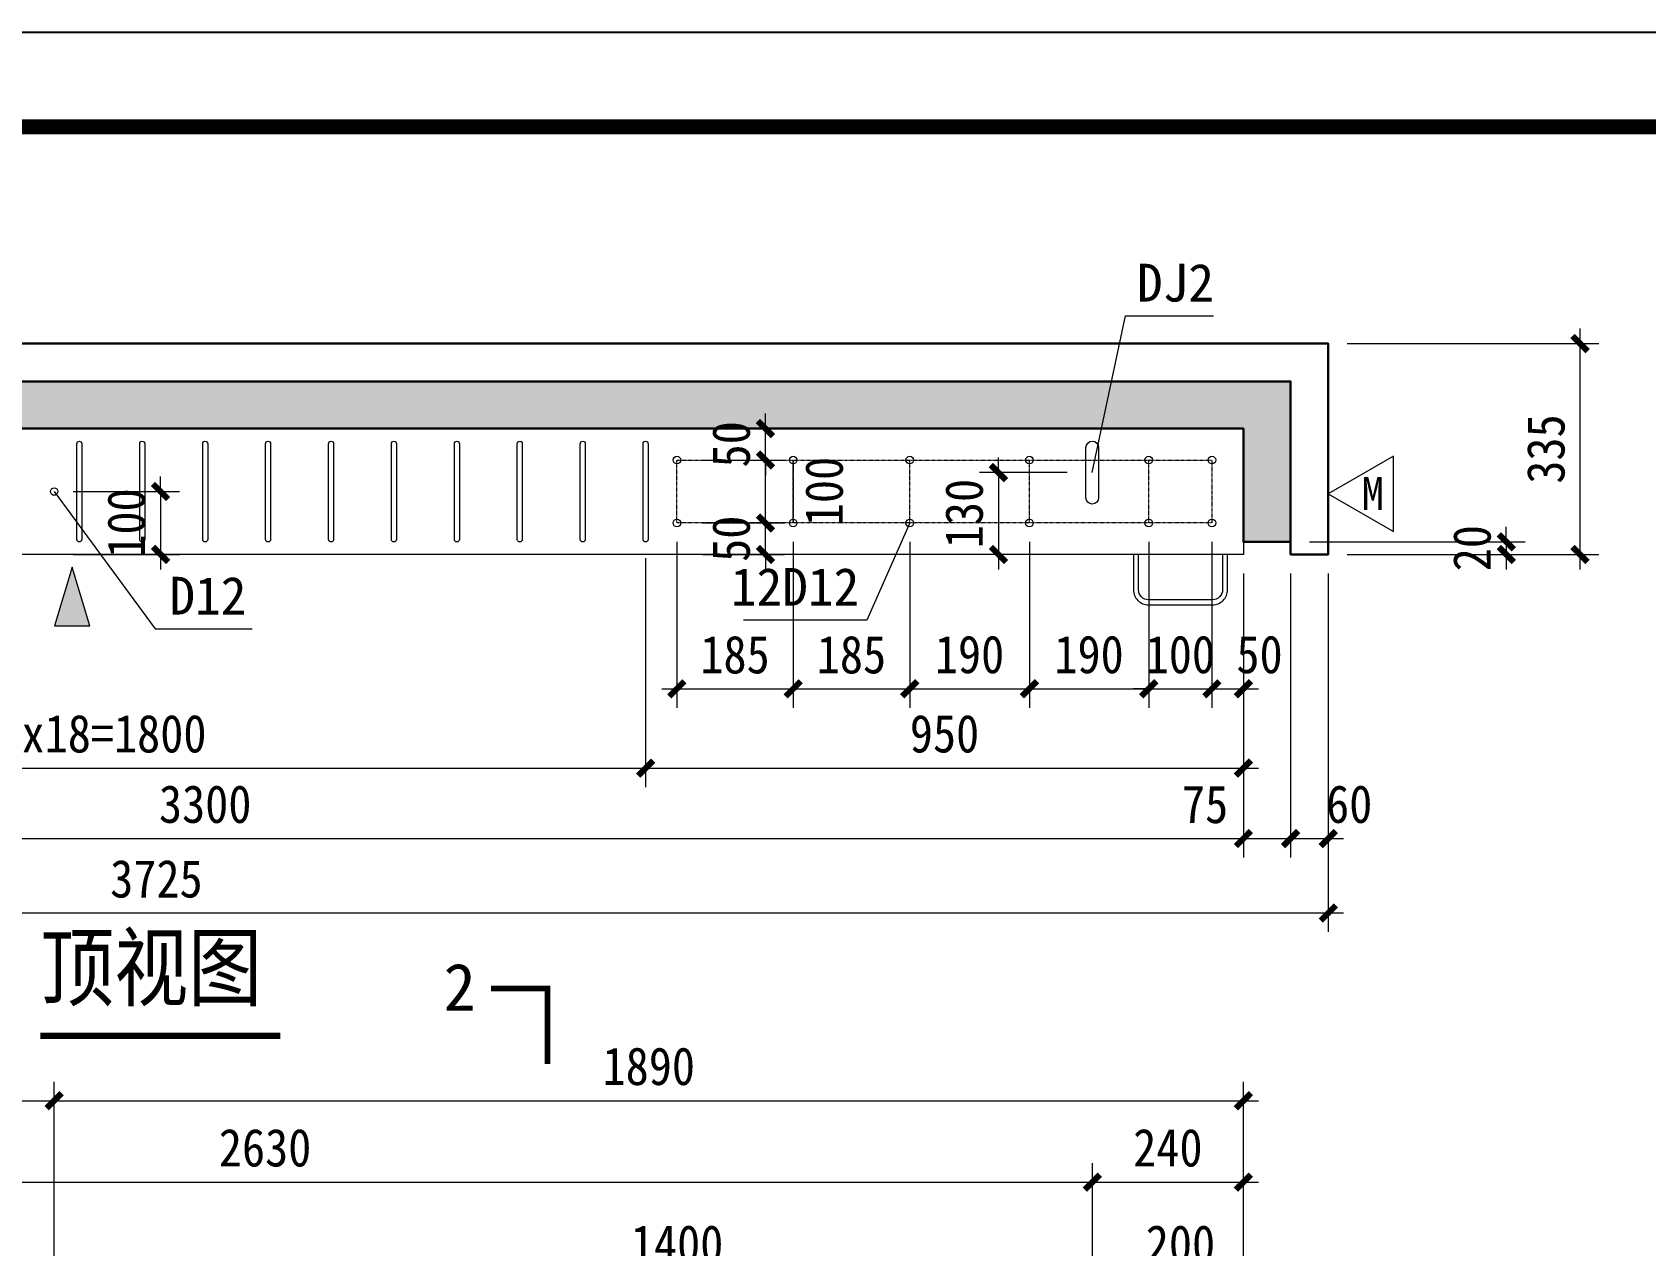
# Model space of a CAD drawing. Header units: millimetres. Extents: x 147 to 28941, y 5 to 9031.
# Drawn here: x 21431 to 23996, y 6987 to 8915 of the extents above; entities that cross this region are included whole.
import ezdxf
from ezdxf.enums import TextEntityAlignment as Align

# ---------------------------------------------------------------- set-up
doc = ezdxf.new("R2010")
doc.units = ezdxf.units.MM
for name, pattern in [('ACAD_ISO10W100', [18, 12, -3, 0, -3]), ('DOT', [0.25, 0, -0.25]), ('DOTE', [2.42, 2, -0.2, 0.02, -0.2])]:
    doc.linetypes.add(name, pattern=pattern)
for name, color, linetype in [('DIM_SYMB', 3, 'Continuous'), ('YWQB1a###PJ', 7, 'Continuous'), ('YZ-下划线', 1, 'ACAD_ISO10W100'), ('暗柱钢筋', 7, 'Continuous'), ('梁钢筋', 7, 'Continuous'), ('附加钢筋', 7, 'Continuous')]:
    doc.layers.add(name, color=color, linetype=linetype)
for name, color, linetype, lineweight in [('PUB_DIM', 3, 'Continuous', 15), ('YG-标注', 151, 'Continuous', 15), ('YZ-文字', 4, 'Continuous', 13), ('YZ-符号', 96, 'Continuous', 9), ('图层1', 7, 'Continuous', 13), ('填充', 7, 'Continuous', 5), ('文字标注', 7, 'Continuous', 15), ('轮廓线', 2, 'Continuous', 13), ('轮廓线0.15', 91, 'Continuous', 15), ('轴线', 1, 'DOTE', 9)]:
    doc.layers.add(name, color=color, linetype=linetype, lineweight=lineweight)
doc.styles.add('YG-样式 2', font='simhei.ttf')
doc.styles.add('YZ-样式 1', font='simhei.ttf', dxfattribs={"width": 0.85})
doc.styles.add('YZ-样式 2', font='simhei.ttf', dxfattribs={"width": 0.9})
doc.styles.add('图签-黑体', font='simhei.ttf')
doc.styles.add('黑体', font='simhei.ttf')
doc.dimstyles.new('YZ-30', dxfattribs={"dimscale": 30, "dimtxt": 2, "dimasz": 0.8, "dimexe": 1, "dimexo": 1, "dimgap": 0.8, "dimtad": 1, "dimdec": 0, "dimzin": 1, "dimdsep": 46, "dimtxsty": 'YZ-样式 2', "dimblk": 'ARCHTICK', "dimcen": 250, "dimdle": 0.8, "dimclrd": 151, "dimclre": 151, "dimclrt": 7, "dimazin": 0, "dimtfac": 1, "dimtdec": 0, "dimtix": 1, "dimtmove": 2, "dimatfit": 2, "dimldrblk": 'ARCHTICK', "dimfxl": 1, "dimlwd": 9, "dimlwe": 9, "dimarcsym": 0})

# ---------------------------------------------------------------- blocks, each defined once
blk = doc.blocks.new('_ArchTick')
at = {"color": 0, "linetype": 'ByBlock', "const_width": 0.4}
blk.add_lwpolyline([(-0.5, -0.5), (0.5, 0.5)], dxfattribs=at)
blk = doc.blocks.new('*D130')
at = {"layer": 'Defpoints', "color": 0, "transparency": 16777216}
for p in [(19766.3, 8085.3), (23491.3, 8085.3), (23491.3, 7515.8)]:
    blk.add_point(p, dxfattribs=at)
at = {"layer": 'YG-标注', "color": 151, "lineweight": 9, "transparency": 16777216}
for p, q in [((19766.3, 8055.3), (19766.3, 7485.8)), ((23491.3, 8055.3), (23491.3, 7485.8)), ((19742.3, 7515.8), (23515.3, 7515.8))]:
    blk.add_line(p, q, dxfattribs=at)
at = {"layer": 'YG-标注', "color": 151, "lineweight": 9, "transparency": 16777216, "xscale": 24, "yscale": 24, "zscale": 24, "rotation": 180}
blk.add_blockref('_ArchTick', (19766.3, 7515.8), dxfattribs=at)
at = {"layer": 'YG-标注', "color": 151, "lineweight": 9, "transparency": 16777216, "xscale": 24, "yscale": 24, "zscale": 24}
blk.add_blockref('_ArchTick', (23491.3, 7515.8), dxfattribs=at)
at = {"layer": 'YG-标注', "color": 7, "transparency": 16777216, "insert": (21628.8, 7569.8), "char_height": 60, "attachment_point": 5, "style": 'YZ-样式 2'}
blk.add_mtext('3725', dxfattribs=at)
blk = doc.blocks.new('*D133')
at = {"layer": 'Defpoints', "color": 0, "transparency": 16777216}
for p in [(20056.3, 8085.3), (23356.3, 8085.3), (23356.3, 7634)]:
    blk.add_point(p, dxfattribs=at)
at = {"layer": 'YG-标注', "color": 151, "lineweight": 9, "transparency": 16777216}
for p, q in [((20056.3, 8055.3), (20056.3, 7604)), ((23356.3, 8055.3), (23356.3, 7604)), ((20032.3, 7634), (23380.3, 7634))]:
    blk.add_line(p, q, dxfattribs=at)
at = {"layer": 'YG-标注', "color": 151, "lineweight": 9, "transparency": 16777216, "xscale": 24, "yscale": 24, "zscale": 24, "rotation": 180}
blk.add_blockref('_ArchTick', (20056.3, 7634), dxfattribs=at)
at = {"layer": 'YG-标注', "color": 151, "lineweight": 9, "transparency": 16777216, "xscale": 24, "yscale": 24, "zscale": 24}
blk.add_blockref('_ArchTick', (23356.3, 7634), dxfattribs=at)
at = {"layer": 'YG-标注', "color": 7, "transparency": 16777216, "insert": (21706.3, 7688.4), "char_height": 60, "attachment_point": 5, "style": 'YZ-样式 2'}
blk.add_mtext('3300', dxfattribs=at)
blk = doc.blocks.new('*D134')
at = {"layer": 'Defpoints', "color": 0, "transparency": 16777216}
for p in [(23356.3, 8085.3), (23431.3, 8085.3), (23431.3, 7634)]:
    blk.add_point(p, dxfattribs=at)
at = {"layer": 'YG-标注', "color": 151, "lineweight": 9, "transparency": 16777216}
for p, q in [((23356.3, 8055.3), (23356.3, 7604)), ((23431.3, 8055.3), (23431.3, 7604)), ((23332.3, 7634), (23455.3, 7634))]:
    blk.add_line(p, q, dxfattribs=at)
at = {"layer": 'YG-标注', "color": 151, "lineweight": 9, "transparency": 16777216, "xscale": 24, "yscale": 24, "zscale": 24, "rotation": 180}
blk.add_blockref('_ArchTick', (23356.3, 7634), dxfattribs=at)
at = {"layer": 'YG-标注', "color": 151, "lineweight": 9, "transparency": 16777216, "xscale": 24, "yscale": 24, "zscale": 24}
blk.add_blockref('_ArchTick', (23431.3, 7634), dxfattribs=at)
at = {"layer": 'YG-标注', "color": 7, "transparency": 16777216, "insert": (23295.4, 7688), "char_height": 60, "attachment_point": 5, "style": 'YZ-样式 2'}
blk.add_mtext('75', dxfattribs=at)
blk = doc.blocks.new('*D135')
at = {"layer": 'Defpoints', "color": 0, "transparency": 16777216}
for p in [(23431.3, 8085.3), (23491.3, 8085.3), (23491.3, 7634)]:
    blk.add_point(p, dxfattribs=at)
at = {"layer": 'YG-标注', "color": 151, "lineweight": 9, "transparency": 16777216}
for p, q in [((23431.3, 8055.3), (23431.3, 7604)), ((23491.3, 8055.3), (23491.3, 7604)), ((23407.3, 7634), (23515.3, 7634))]:
    blk.add_line(p, q, dxfattribs=at)
at = {"layer": 'YG-标注', "color": 151, "lineweight": 9, "transparency": 16777216, "xscale": 24, "yscale": 24, "zscale": 24, "rotation": 180}
blk.add_blockref('_ArchTick', (23431.3, 7634), dxfattribs=at)
at = {"layer": 'YG-标注', "color": 151, "lineweight": 9, "transparency": 16777216, "xscale": 24, "yscale": 24, "zscale": 24}
blk.add_blockref('_ArchTick', (23491.3, 7634), dxfattribs=at)
at = {"layer": 'YG-标注', "color": 7, "transparency": 16777216, "insert": (23524.5, 7688.4), "char_height": 60, "attachment_point": 5, "style": 'YZ-样式 2'}
blk.add_mtext('60', dxfattribs=at)
blk = doc.blocks.new('*D137')
at = {"layer": 'Defpoints', "color": 0, "transparency": 16777216}
for p in [(20606.3, 8104.3), (22406.3, 8085.3), (22406.3, 7745.9)]:
    blk.add_point(p, dxfattribs=at)
at = {"layer": 'YG-标注', "color": 151, "lineweight": 9, "transparency": 16777216}
for p, q in [((20606.3, 8074.3), (20606.3, 7715.9)), ((22406.3, 8055.3), (22406.3, 7715.9)), ((20582.3, 7745.9), (22430.3, 7745.9))]:
    blk.add_line(p, q, dxfattribs=at)
at = {"layer": 'YG-标注', "color": 151, "lineweight": 9, "transparency": 16777216, "xscale": 24, "yscale": 24, "zscale": 24, "rotation": 180}
blk.add_blockref('_ArchTick', (20606.3, 7745.9), dxfattribs=at)
at = {"layer": 'YG-标注', "color": 151, "lineweight": 9, "transparency": 16777216, "xscale": 24, "yscale": 24, "zscale": 24}
blk.add_blockref('_ArchTick', (22406.3, 7745.9), dxfattribs=at)
at = {"layer": 'YG-标注', "color": 7, "transparency": 16777216, "insert": (21506.3, 7800.3), "char_height": 60, "attachment_point": 5, "style": 'YZ-样式 2'}
blk.add_mtext('100x18=1800', dxfattribs=at)
blk = doc.blocks.new('*D138')
at = {"layer": 'Defpoints', "color": 0, "transparency": 16777216}
for p in [(22406.3, 8109.3), (23356.3, 8085.3), (23356.3, 7745.9)]:
    blk.add_point(p, dxfattribs=at)
at = {"layer": 'YG-标注', "color": 151, "lineweight": 9, "transparency": 16777216}
for p, q in [((22406.3, 8079.3), (22406.3, 7715.9)), ((23356.3, 8055.3), (23356.3, 7715.9)), ((22382.3, 7745.9), (23380.3, 7745.9))]:
    blk.add_line(p, q, dxfattribs=at)
at = {"layer": 'YG-标注', "color": 151, "lineweight": 9, "transparency": 16777216, "xscale": 24, "yscale": 24, "zscale": 24, "rotation": 180}
blk.add_blockref('_ArchTick', (22406.3, 7745.9), dxfattribs=at)
at = {"layer": 'YG-标注', "color": 151, "lineweight": 9, "transparency": 16777216, "xscale": 24, "yscale": 24, "zscale": 24}
blk.add_blockref('_ArchTick', (23356.3, 7745.9), dxfattribs=at)
at = {"layer": 'YG-标注', "color": 7, "transparency": 16777216, "insert": (22881.3, 7800.3), "char_height": 60, "attachment_point": 5, "style": 'YZ-样式 2'}
blk.add_mtext('950', dxfattribs=at)
blk = doc.blocks.new('*D143')
at = {"layer": 'Defpoints', "color": 0, "transparency": 16777216}
for p in [(22456, 8135.3), (22640.8, 8135.3), (22640.8, 7871.9)]:
    blk.add_point(p, dxfattribs=at)
at = {"layer": 'YG-标注', "color": 151, "lineweight": 9, "transparency": 16777216}
for p, q in [((22456, 8105.3), (22456, 7841.9)), ((22640.8, 8105.3), (22640.8, 7841.9)), ((22432, 7871.9), (22664.8, 7871.9))]:
    blk.add_line(p, q, dxfattribs=at)
at = {"layer": 'YG-标注', "color": 151, "lineweight": 9, "transparency": 16777216, "xscale": 24, "yscale": 24, "zscale": 24, "rotation": 180}
blk.add_blockref('_ArchTick', (22456, 7871.9), dxfattribs=at)
at = {"layer": 'YG-标注', "color": 151, "lineweight": 9, "transparency": 16777216, "xscale": 24, "yscale": 24, "zscale": 24}
blk.add_blockref('_ArchTick', (22640.8, 7871.9), dxfattribs=at)
at = {"layer": 'YG-标注', "color": 7, "transparency": 16777216, "insert": (22548.4, 7925.9), "char_height": 60, "attachment_point": 5, "style": 'YZ-样式 2'}
blk.add_mtext('185', dxfattribs=at)
blk = doc.blocks.new('*D144')
at = {"layer": 'Defpoints', "color": 0, "transparency": 16777216}
for p in [(22640.8, 8135.3), (22826, 8135.3), (22826, 7871.9)]:
    blk.add_point(p, dxfattribs=at)
at = {"layer": 'YG-标注', "color": 151, "lineweight": 9, "transparency": 16777216}
for p, q in [((22640.8, 8105.3), (22640.8, 7841.9)), ((22826, 8105.3), (22826, 7841.9)), ((22616.8, 7871.9), (22850, 7871.9))]:
    blk.add_line(p, q, dxfattribs=at)
at = {"layer": 'YG-标注', "color": 151, "lineweight": 9, "transparency": 16777216, "xscale": 24, "yscale": 24, "zscale": 24, "rotation": 180}
blk.add_blockref('_ArchTick', (22640.8, 7871.9), dxfattribs=at)
at = {"layer": 'YG-标注', "color": 151, "lineweight": 9, "transparency": 16777216, "xscale": 24, "yscale": 24, "zscale": 24}
blk.add_blockref('_ArchTick', (22826, 7871.9), dxfattribs=at)
at = {"layer": 'YG-标注', "color": 7, "transparency": 16777216, "insert": (22733.4, 7925.9), "char_height": 60, "attachment_point": 5, "style": 'YZ-样式 2'}
blk.add_mtext('185', dxfattribs=at)
blk = doc.blocks.new('*D145')
at = {"layer": 'Defpoints', "color": 0, "transparency": 16777216}
for p in [(22826, 8135.3), (23016.2, 8135.3), (23016.2, 7871.9)]:
    blk.add_point(p, dxfattribs=at)
at = {"layer": 'YG-标注', "color": 151, "lineweight": 9, "transparency": 16777216}
for p, q in [((22826, 8105.3), (22826, 7841.9)), ((23016.2, 8105.3), (23016.2, 7841.9)), ((22802, 7871.9), (23040.2, 7871.9))]:
    blk.add_line(p, q, dxfattribs=at)
at = {"layer": 'YG-标注', "color": 151, "lineweight": 9, "transparency": 16777216, "xscale": 24, "yscale": 24, "zscale": 24, "rotation": 180}
blk.add_blockref('_ArchTick', (22826, 7871.9), dxfattribs=at)
at = {"layer": 'YG-标注', "color": 151, "lineweight": 9, "transparency": 16777216, "xscale": 24, "yscale": 24, "zscale": 24}
blk.add_blockref('_ArchTick', (23016.2, 7871.9), dxfattribs=at)
at = {"layer": 'YG-标注', "color": 7, "transparency": 16777216, "insert": (22921.1, 7926.2), "char_height": 60, "attachment_point": 5, "style": 'YZ-样式 2'}
blk.add_mtext('190', dxfattribs=at)
blk = doc.blocks.new('*D146')
at = {"layer": 'Defpoints', "color": 0, "transparency": 16777216}
for p in [(23016.2, 8135.3), (23205.9, 8135.3), (23205.9, 7871.9)]:
    blk.add_point(p, dxfattribs=at)
at = {"layer": 'YG-标注', "color": 151, "lineweight": 9, "transparency": 16777216}
for p, q in [((23016.2, 8105.3), (23016.2, 7841.9)), ((23205.9, 8105.3), (23205.9, 7841.9)), ((22992.2, 7871.9), (23229.9, 7871.9))]:
    blk.add_line(p, q, dxfattribs=at)
at = {"layer": 'YG-标注', "color": 151, "lineweight": 9, "transparency": 16777216, "xscale": 24, "yscale": 24, "zscale": 24, "rotation": 180}
blk.add_blockref('_ArchTick', (23016.2, 7871.9), dxfattribs=at)
at = {"layer": 'YG-标注', "color": 151, "lineweight": 9, "transparency": 16777216, "xscale": 24, "yscale": 24, "zscale": 24}
blk.add_blockref('_ArchTick', (23205.9, 7871.9), dxfattribs=at)
at = {"layer": 'YG-标注', "color": 7, "transparency": 16777216, "insert": (23111, 7926.2), "char_height": 60, "attachment_point": 5, "style": 'YZ-样式 2'}
blk.add_mtext('190', dxfattribs=at)
blk = doc.blocks.new('*D147')
at = {"layer": 'Defpoints', "color": 0, "transparency": 16777216}
for p in [(23205.9, 8135.3), (23306.3, 8135.3), (23306.3, 7871.9)]:
    blk.add_point(p, dxfattribs=at)
at = {"layer": 'YG-标注', "color": 151, "lineweight": 9, "transparency": 16777216}
for p, q in [((23205.9, 8105.3), (23205.9, 7841.9)), ((23306.3, 8105.3), (23306.3, 7841.9)), ((23205.9, 7871.9), (23181.9, 7871.9)), ((23205.9, 7871.9), (23306.3, 7871.9)), ((23306.3, 7871.9), (23330.3, 7871.9))]:
    blk.add_line(p, q, dxfattribs=at)
at = {"layer": 'YG-标注', "color": 151, "lineweight": 9, "transparency": 16777216, "xscale": 24, "yscale": 24, "zscale": 24}
blk.add_blockref('_ArchTick', (23205.9, 7871.9), dxfattribs=at)
at = {"layer": 'YG-标注', "color": 151, "lineweight": 9, "transparency": 16777216, "xscale": 24, "yscale": 24, "zscale": 24, "rotation": 180}
blk.add_blockref('_ArchTick', (23306.3, 7871.9), dxfattribs=at)
at = {"layer": 'YG-标注', "color": 7, "transparency": 16777216, "insert": (23256.1, 7926.2), "char_height": 60, "attachment_point": 5, "style": 'YZ-样式 2'}
blk.add_mtext('100', dxfattribs=at)
blk = doc.blocks.new('*D148')
at = {"layer": 'Defpoints', "color": 0, "transparency": 16777216}
for p in [(23306.3, 8135.3), (23356.3, 8085.3), (23356.3, 7871.9)]:
    blk.add_point(p, dxfattribs=at)
at = {"layer": 'YG-标注', "color": 151, "lineweight": 9, "transparency": 16777216}
for p, q in [((23306.3, 8105.3), (23306.3, 7841.9)), ((23356.3, 8055.3), (23356.3, 7841.9)), ((23282.3, 7871.9), (23380.3, 7871.9))]:
    blk.add_line(p, q, dxfattribs=at)
at = {"layer": 'YG-标注', "color": 151, "lineweight": 9, "transparency": 16777216, "xscale": 24, "yscale": 24, "zscale": 24, "rotation": 180}
blk.add_blockref('_ArchTick', (23306.3, 7871.9), dxfattribs=at)
at = {"layer": 'YG-标注', "color": 151, "lineweight": 9, "transparency": 16777216, "xscale": 24, "yscale": 24, "zscale": 24}
blk.add_blockref('_ArchTick', (23356.3, 7871.9), dxfattribs=at)
at = {"layer": 'YG-标注', "color": 7, "transparency": 16777216, "insert": (23382, 7926.2), "char_height": 60, "attachment_point": 5, "style": 'YZ-样式 2'}
blk.add_mtext('50', dxfattribs=at)
blk = doc.blocks.new('*D157')
at = {"layer": 'Defpoints', "color": 0, "transparency": 16777216}
for p in [(22448.6, 8285.3), (22596.8, 8285.3), (22466.5, 8235.3)]:
    blk.add_point(p, dxfattribs=at)
at = {"layer": 'YG-标注', "color": 151, "lineweight": 9, "transparency": 16777216}
for p, q in [((22596.8, 8285.3), (22596.8, 8309.3)), ((22478.6, 8285.3), (22626.8, 8285.3)), ((22596.8, 8235.3), (22596.8, 8285.3)), ((22496.5, 8235.3), (22626.8, 8235.3)), ((22596.8, 8235.3), (22596.8, 8211.3))]:
    blk.add_line(p, q, dxfattribs=at)
at = {"layer": 'YG-标注', "color": 151, "lineweight": 9, "transparency": 16777216, "xscale": 24, "yscale": 24, "zscale": 24}
for p, rotation in [((22596.8, 8285.3), 270), ((22596.8, 8235.3), 90)]:
    blk.add_blockref('_ArchTick', p, dxfattribs=dict(at, rotation=rotation))
at = {"layer": 'YG-标注', "color": 7, "transparency": 16777216, "insert": (22542.4, 8260.3), "char_height": 60, "attachment_point": 5, "rotation": 90, "style": 'YZ-样式 2'}
blk.add_mtext('50', dxfattribs=at)
blk = doc.blocks.new('*D159')
at = {"layer": 'Defpoints', "color": 0, "transparency": 16777216}
for p in [(21466.3, 8185.3), (21466.3, 8085.3), (21635.4, 8085.3)]:
    blk.add_point(p, dxfattribs=at)
at = {"layer": 'YG-标注', "color": 151, "lineweight": 9, "transparency": 16777216}
for p, q in [((21635.4, 8185.3), (21635.4, 8209.3)), ((21496.3, 8185.3), (21665.4, 8185.3)), ((21635.4, 8185.3), (21635.4, 8085.3)), ((21496.3, 8085.3), (21665.4, 8085.3)), ((21635.4, 8085.3), (21635.4, 8061.3))]:
    blk.add_line(p, q, dxfattribs=at)
at = {"layer": 'YG-标注', "color": 151, "lineweight": 9, "transparency": 16777216, "xscale": 24, "yscale": 24, "zscale": 24}
for p, rotation in [((21635.4, 8185.3), 270), ((21635.4, 8085.3), 90)]:
    blk.add_blockref('_ArchTick', p, dxfattribs=dict(at, rotation=rotation))
at = {"layer": 'YG-标注', "color": 7, "transparency": 16777216, "insert": (21581.1, 8135.3), "char_height": 60, "attachment_point": 5, "rotation": 90, "style": 'YZ-样式 2'}
blk.add_mtext('100', dxfattribs=at)
blk = doc.blocks.new('*D160')
at = {"layer": 'Defpoints', "color": 0, "transparency": 16777216}
for p in [(22466.5, 8135.3), (22596.8, 8135.3), (22466.5, 8085.3)]:
    blk.add_point(p, dxfattribs=at)
at = {"layer": 'YG-标注', "color": 151, "lineweight": 9, "transparency": 16777216}
for p, q in [((22596.8, 8135.3), (22596.8, 8159.3)), ((22496.5, 8135.3), (22626.8, 8135.3)), ((22596.8, 8085.3), (22596.8, 8135.3)), ((22496.5, 8085.3), (22626.8, 8085.3)), ((22596.8, 8085.3), (22596.8, 8061.3))]:
    blk.add_line(p, q, dxfattribs=at)
at = {"layer": 'YG-标注', "color": 151, "lineweight": 9, "transparency": 16777216, "xscale": 24, "yscale": 24, "zscale": 24}
for p, rotation in [((22596.8, 8135.3), 270), ((22596.8, 8085.3), 90)]:
    blk.add_blockref('_ArchTick', p, dxfattribs=dict(at, rotation=rotation))
at = {"layer": 'YG-标注', "color": 7, "transparency": 16777216, "insert": (22542.4, 8110.3), "char_height": 60, "attachment_point": 5, "rotation": 90, "style": 'YZ-样式 2'}
blk.add_mtext('50', dxfattribs=at)
blk = doc.blocks.new('*D161')
at = {"layer": 'Defpoints', "color": 0, "transparency": 16777216}
for p in [(22466.5, 8235.3), (22596.8, 8235.3), (22466.5, 8135.3)]:
    blk.add_point(p, dxfattribs=at)
at = {"layer": 'YG-标注', "color": 151, "lineweight": 9, "transparency": 16777216}
for p, q in [((22596.8, 8111.3), (22596.8, 8259.3)), ((22496.5, 8235.3), (22626.8, 8235.3)), ((22496.5, 8135.3), (22626.8, 8135.3))]:
    blk.add_line(p, q, dxfattribs=at)
at = {"layer": 'YG-标注', "color": 151, "lineweight": 9, "transparency": 16777216, "xscale": 24, "yscale": 24, "zscale": 24}
for p, rotation in [((22596.8, 8235.3), 90), ((22596.8, 8135.3), 270)]:
    blk.add_blockref('_ArchTick', p, dxfattribs=dict(at, rotation=rotation))
at = {"layer": 'YG-标注', "color": 7, "transparency": 16777216, "insert": (22690.2, 8185.3), "char_height": 60, "attachment_point": 5, "rotation": 90, "style": 'YZ-样式 2'}
blk.add_mtext('100', dxfattribs=at)
blk = doc.blocks.new('*D163')
at = {"layer": 'Defpoints', "color": 0, "transparency": 16777216}
for p in [(23491.3, 8420.3), (23491.3, 8085.3), (23891.3, 8085.3)]:
    blk.add_point(p, dxfattribs=at)
at = {"layer": 'YG-标注', "color": 151, "lineweight": 9, "transparency": 16777216}
for p, q in [((23891.3, 8444.3), (23891.3, 8061.3)), ((23521.3, 8420.3), (23921.3, 8420.3)), ((23521.3, 8085.3), (23921.3, 8085.3))]:
    blk.add_line(p, q, dxfattribs=at)
at = {"layer": 'YG-标注', "color": 151, "lineweight": 9, "transparency": 16777216, "xscale": 24, "yscale": 24, "zscale": 24}
for p, rotation in [((23891.3, 8420.3), 90), ((23891.3, 8085.3), 270)]:
    blk.add_blockref('_ArchTick', p, dxfattribs=dict(at, rotation=rotation))
at = {"layer": 'YG-标注', "color": 7, "transparency": 16777216, "insert": (23837.3, 8252.8), "char_height": 60, "attachment_point": 5, "rotation": 90, "style": 'YZ-样式 2'}
blk.add_mtext('335', dxfattribs=at)
blk = doc.blocks.new('*D207')
at = {"layer": 'Defpoints', "color": 0, "transparency": 16777216}
for p in [(23116.3, 7088.2), (20486.6, 6560.1), (23116.3, 6560.1)]:
    blk.add_point(p, dxfattribs=at)
at = {"layer": 'YG-标注', "color": 151, "lineweight": 9, "transparency": 16777216}
for p, q in [((20486.6, 6590.1), (20486.6, 7118.2)), ((23116.3, 6590.1), (23116.3, 7118.2)), ((20462.6, 7088.2), (23140.3, 7088.2))]:
    blk.add_line(p, q, dxfattribs=at)
at = {"layer": 'YG-标注', "color": 151, "lineweight": 9, "transparency": 16777216, "xscale": 24, "yscale": 24, "zscale": 24, "rotation": 180}
blk.add_blockref('_ArchTick', (20486.6, 7088.2), dxfattribs=at)
at = {"layer": 'YG-标注', "color": 151, "lineweight": 9, "transparency": 16777216, "xscale": 24, "yscale": 24, "zscale": 24}
blk.add_blockref('_ArchTick', (23116.3, 7088.2), dxfattribs=at)
at = {"layer": 'YG-标注', "color": 7, "transparency": 16777216, "insert": (21801.5, 7142.6), "char_height": 60, "attachment_point": 5, "style": 'YZ-样式 2'}
blk.add_mtext('2630', dxfattribs=at)
blk = doc.blocks.new('*D208')
at = {"layer": 'Defpoints', "color": 0, "transparency": 16777216}
for p in [(23356.3, 7088.2), (23356.3, 6640.1), (23116.3, 6560.1)]:
    blk.add_point(p, dxfattribs=at)
at = {"layer": 'YG-标注', "color": 151, "lineweight": 9, "transparency": 16777216}
for p, q in [((23116.3, 6590.1), (23116.3, 7118.2)), ((23356.3, 6670.1), (23356.3, 7118.2)), ((23092.3, 7088.2), (23380.3, 7088.2))]:
    blk.add_line(p, q, dxfattribs=at)
at = {"layer": 'YG-标注', "color": 151, "lineweight": 9, "transparency": 16777216, "xscale": 24, "yscale": 24, "zscale": 24, "rotation": 180}
blk.add_blockref('_ArchTick', (23116.3, 7088.2), dxfattribs=at)
at = {"layer": 'YG-标注', "color": 151, "lineweight": 9, "transparency": 16777216, "xscale": 24, "yscale": 24, "zscale": 24}
blk.add_blockref('_ArchTick', (23356.3, 7088.2), dxfattribs=at)
at = {"layer": 'YG-标注', "color": 7, "transparency": 16777216, "insert": (23236.3, 7142.6), "char_height": 60, "attachment_point": 5, "style": 'YZ-样式 2'}
blk.add_mtext('240', dxfattribs=at)
blk = doc.blocks.new('*D209')
at = {"layer": 'Defpoints', "color": 0, "transparency": 16777216}
for p in [(21466.3, 7217.6), (21466.3, 6840.1), (20056.3, 6480.1)]:
    blk.add_point(p, dxfattribs=at)
at = {"layer": 'YG-标注', "color": 151, "lineweight": 9, "transparency": 16777216}
for p, q in [((20056.3, 6510.1), (20056.3, 7247.6)), ((21466.3, 6870.1), (21466.3, 7247.6)), ((20032.3, 7217.6), (21490.3, 7217.6))]:
    blk.add_line(p, q, dxfattribs=at)
at = {"layer": 'YG-标注', "color": 151, "lineweight": 9, "transparency": 16777216, "xscale": 24, "yscale": 24, "zscale": 24, "rotation": 180}
blk.add_blockref('_ArchTick', (20056.3, 7217.6), dxfattribs=at)
at = {"layer": 'YG-标注', "color": 151, "lineweight": 9, "transparency": 16777216, "xscale": 24, "yscale": 24, "zscale": 24}
blk.add_blockref('_ArchTick', (21466.3, 7217.6), dxfattribs=at)
at = {"layer": 'YG-标注', "color": 7, "transparency": 16777216, "insert": (20761.3, 7272), "char_height": 60, "attachment_point": 5, "style": 'YZ-样式 2'}
blk.add_mtext('1410', dxfattribs=at)
blk = doc.blocks.new('*D210')
at = {"layer": 'Defpoints', "color": 0, "transparency": 16777216}
for p in [(23356.3, 7217.6), (21466.3, 6840.1), (23356.3, 6640.1)]:
    blk.add_point(p, dxfattribs=at)
at = {"layer": 'YG-标注', "color": 151, "lineweight": 9, "transparency": 16777216}
for p, q in [((21466.3, 6870.1), (21466.3, 7247.6)), ((23356.3, 6670.1), (23356.3, 7247.6)), ((21442.3, 7217.6), (23380.3, 7217.6))]:
    blk.add_line(p, q, dxfattribs=at)
at = {"layer": 'YG-标注', "color": 151, "lineweight": 9, "transparency": 16777216, "xscale": 24, "yscale": 24, "zscale": 24, "rotation": 180}
blk.add_blockref('_ArchTick', (21466.3, 7217.6), dxfattribs=at)
at = {"layer": 'YG-标注', "color": 151, "lineweight": 9, "transparency": 16777216, "xscale": 24, "yscale": 24, "zscale": 24}
blk.add_blockref('_ArchTick', (23356.3, 7217.6), dxfattribs=at)
at = {"layer": 'YG-标注', "color": 7, "transparency": 16777216, "insert": (22411.3, 7272), "char_height": 60, "attachment_point": 5, "style": 'YZ-样式 2'}
blk.add_mtext('1890', dxfattribs=at)
blk = doc.blocks.new('*D312')
at = {"layer": 'Defpoints', "color": 0, "transparency": 16777216}
for p in [(23106.1, 8215.3), (22967, 8085.3), (23106.1, 8085.3)]:
    blk.add_point(p, dxfattribs=at)
at = {"layer": 'YG-标注', "color": 151, "lineweight": 9, "transparency": 16777216}
for p, q in [((22967, 8215.3), (22967, 8239.3)), ((23076.1, 8215.3), (22937, 8215.3)), ((22967, 8215.3), (22967, 8085.3)), ((23076.1, 8085.3), (22937, 8085.3)), ((22967, 8085.3), (22967, 8061.3))]:
    blk.add_line(p, q, dxfattribs=at)
at = {"layer": 'YG-标注', "color": 151, "lineweight": 9, "transparency": 16777216, "xscale": 24, "yscale": 24, "zscale": 24}
for p, rotation in [((22967, 8215.3), 270), ((22967, 8085.3), 90)]:
    blk.add_blockref('_ArchTick', p, dxfattribs=dict(at, rotation=rotation))
at = {"layer": 'YG-标注', "color": 7, "transparency": 16777216, "insert": (22912.7, 8150.3), "char_height": 60, "attachment_point": 5, "rotation": 90, "style": 'YZ-样式 2'}
blk.add_mtext('130', dxfattribs=at)
blk = doc.blocks.new('*D313')
at = {"layer": 'Defpoints', "color": 0, "transparency": 16777216}
for p in [(23431.3, 8105.3), (23491.3, 8085.3), (23774.2, 8085.3)]:
    blk.add_point(p, dxfattribs=at)
at = {"layer": 'YG-标注', "color": 151, "lineweight": 9, "transparency": 16777216}
for p, q in [((23774.2, 8105.3), (23774.2, 8129.3)), ((23461.3, 8105.3), (23804.2, 8105.3)), ((23774.2, 8105.3), (23774.2, 8085.3)), ((23521.3, 8085.3), (23804.2, 8085.3)), ((23774.2, 8085.3), (23774.2, 8061.3))]:
    blk.add_line(p, q, dxfattribs=at)
at = {"layer": 'YG-标注', "color": 151, "lineweight": 9, "transparency": 16777216, "xscale": 24, "yscale": 24, "zscale": 24}
for p, rotation in [((23774.2, 8105.3), 270), ((23774.2, 8085.3), 90)]:
    blk.add_blockref('_ArchTick', p, dxfattribs=dict(at, rotation=rotation))
at = {"layer": 'YG-标注', "color": 7, "transparency": 16777216, "insert": (23719.9, 8095.3), "char_height": 60, "attachment_point": 5, "rotation": 90, "style": 'YZ-样式 2'}
blk.add_mtext('20', dxfattribs=at)
blk = doc.blocks.new('*D343')
at = {"layer": 'Defpoints', "color": 0, "transparency": 16777216}
for p in [(21756.3, 6935.2), (20356.3, 6416.9), (21756.3, 6416.9)]:
    blk.add_point(p, dxfattribs=at)
at = {"layer": 'YG-标注', "color": 151, "lineweight": 9, "transparency": 16777216}
for p, q in [((20356.3, 6446.9), (20356.3, 6965.2)), ((21756.3, 6446.9), (21756.3, 6965.2)), ((20332.3, 6935.2), (21780.3, 6935.2))]:
    blk.add_line(p, q, dxfattribs=at)
at = {"layer": 'YG-标注', "color": 151, "lineweight": 9, "transparency": 16777216, "xscale": 24, "yscale": 24, "zscale": 24, "rotation": 180}
blk.add_blockref('_ArchTick', (20356.3, 6935.2), dxfattribs=at)
at = {"layer": 'YG-标注', "color": 151, "lineweight": 9, "transparency": 16777216, "xscale": 24, "yscale": 24, "zscale": 24}
blk.add_blockref('_ArchTick', (21756.3, 6935.2), dxfattribs=at)
at = {"layer": 'YG-标注', "color": 7, "transparency": 16777216, "insert": (21056.3, 6989.5), "char_height": 60, "attachment_point": 5, "style": 'YZ-样式 2'}
blk.add_mtext('1400', dxfattribs=at)
blk = doc.blocks.new('*D344')
at = {"layer": 'Defpoints', "color": 0, "transparency": 16777216}
for p in [(23156.3, 6935.2), (21756.3, 6416.9), (23156.3, 6416.9)]:
    blk.add_point(p, dxfattribs=at)
at = {"layer": 'YG-标注', "color": 151, "lineweight": 9, "transparency": 16777216}
for p, q in [((21756.3, 6446.9), (21756.3, 6965.2)), ((23156.3, 6446.9), (23156.3, 6965.2)), ((21732.3, 6935.2), (23180.3, 6935.2))]:
    blk.add_line(p, q, dxfattribs=at)
at = {"layer": 'YG-标注', "color": 151, "lineweight": 9, "transparency": 16777216, "xscale": 24, "yscale": 24, "zscale": 24, "rotation": 180}
blk.add_blockref('_ArchTick', (21756.3, 6935.2), dxfattribs=at)
at = {"layer": 'YG-标注', "color": 151, "lineweight": 9, "transparency": 16777216, "xscale": 24, "yscale": 24, "zscale": 24}
blk.add_blockref('_ArchTick', (23156.3, 6935.2), dxfattribs=at)
at = {"layer": 'YG-标注', "color": 7, "transparency": 16777216, "insert": (22456.3, 6989.5), "char_height": 60, "attachment_point": 5, "style": 'YZ-样式 2'}
blk.add_mtext('1400', dxfattribs=at)
blk = doc.blocks.new('*D345')
at = {"layer": 'Defpoints', "color": 0, "transparency": 16777216}
for p in [(23356.3, 6935.2), (23356.3, 6480.1), (23156.3, 6416.9)]:
    blk.add_point(p, dxfattribs=at)
at = {"layer": 'YG-标注', "color": 151, "lineweight": 9, "transparency": 16777216}
for p, q in [((23156.3, 6446.9), (23156.3, 6965.2)), ((23356.3, 6510.1), (23356.3, 6965.2)), ((23132.3, 6935.2), (23380.3, 6935.2))]:
    blk.add_line(p, q, dxfattribs=at)
at = {"layer": 'YG-标注', "color": 151, "lineweight": 9, "transparency": 16777216, "xscale": 24, "yscale": 24, "zscale": 24, "rotation": 180}
blk.add_blockref('_ArchTick', (23156.3, 6935.2), dxfattribs=at)
at = {"layer": 'YG-标注', "color": 151, "lineweight": 9, "transparency": 16777216, "xscale": 24, "yscale": 24, "zscale": 24}
blk.add_blockref('_ArchTick', (23356.3, 6935.2), dxfattribs=at)
at = {"layer": 'YG-标注', "color": 7, "transparency": 16777216, "insert": (23256.3, 6989.5), "char_height": 60, "attachment_point": 5, "style": 'YZ-样式 2'}
blk.add_mtext('200', dxfattribs=at)

msp = doc.modelspace()

# ---------------------------------------------------------------- hatches: boundary and pattern name
at = {"layer": 'YZ-符号', "lineweight": 15}
msp.add_hatch(color=1, dxfattribs=at).paths.add_polyline_path([(21494.7, 8065.2), (21466.7, 7972.1), (21522.8, 7972.1)])
at = {"layer": '填充', "lineweight": 9}
h = msp.add_hatch(dxfattribs=at)
h.set_pattern_fill('HONEY', color=43, scale=10)
h.set_pattern_definition([(0, (-5745.778, -5750.847), (47.625, 27.496306), [31.75, -63.5]), (120, (-5745.778, -5750.847), (-47.625, 27.496307), [31.75, -63.5]), (60, (-5745.778, -5750.847), (1e-07, 54.992613), [-63.5, 31.75])])
h.paths.add_polyline_path([(23431.3, 8360.3), (22938, 8360.3), (22924.2, 8285.3), (23356.3, 8285.3), (23356.3, 8105.3), (23431.3, 8105.3)])
h.paths.add_polyline_path([(21076.3, 8285.3), (21076.3, 8360.3), (19786.3, 8360.3), (19786.3, 8285.3)])
h.paths.add_polyline_path([(21076.3, 8360.3), (21076.3, 8285.3), (22924.2, 8285.3), (22938, 8360.3)])

# ---------------------------------------------------------------- linework, layer by layer
at = {"layer": 'PUB_DIM', "color": 1, "const_width": 9}
msp.add_lwpolyline([(22160.6, 7395.8), (22250.6, 7395.8), (22250.6, 7275.8)], dxfattribs=at)
at = {"layer": 'YG-标注', "color": 3}
for p, q in [((22640.8, 8235.3), (22640.8, 8235.3)), ((22640.8, 8135.3), (22640.8, 8135.3))]:
    msp.add_line(p, q, dxfattribs=at)
at = {"layer": 'YWQB1a###PJ', "color": 1}
msp.add_lwpolyline([(16340.8, 4.8), (16340.8, 8914.8), (28940.8, 8914.8), (28940.8, 4.8)], close=True, dxfattribs=at)
at = {"layer": 'YWQB1a###PJ', "const_width": 24}
msp.add_lwpolyline([(16640.8, 8764.8), (28790.8, 8764.8), (28790.8, 154.8), (16640.8, 154.8)], close=True, dxfattribs=at)
at = {"layer": 'YZ-下划线', "color": 1, "linetype": 'ByBlock', "const_width": 10}
msp.add_lwpolyline([(21444.2, 7320.7), (21825.6, 7320.7)], dxfattribs=at)
at = {"layer": 'YZ-符号'}
for points in [[(23116.1, 8215.3), (23169, 8464.2), (23309, 8464.2)], [(21466.3, 8185.3), (21626.7, 7967), (21781.1, 7967)], [(22826, 8135.3), (22757.7, 7981), (22561.9, 7981)]]:
    msp.add_lwpolyline(points, dxfattribs=at)
at = {"layer": 'YZ-符号', "color": 1, "lineweight": 15}
for points in [[(23594.7, 8241.3), (23491.3, 8181.6), (23594.7, 8121.9)], [(21494.7, 8065.2), (21466.7, 7972.1), (21522.8, 7972.1)]]:
    msp.add_lwpolyline(points, close=True, dxfattribs=at)
at = {"layer": '图层1', "color": 1, "lineweight": 13}
msp.add_lwpolyline([(23126.1, 8175.3, -1), (23106.1, 8175.3), (23106.1, 8255.3, -1), (23126.1, 8255.3)], format="xyb", close=True, dxfattribs=at)
at = {"layer": '暗柱钢筋', "color": 1, "lineweight": 9, "ltscale": 100}
for points in [[(23181.6, 8085.3), (23181.6, 8029.3, 0.414214), (23205.6, 8005.3), (23307.2, 8005.3, 0.414214), (23331.2, 8029.3), (23331.2, 8085.3)], [(23323.2, 8085.3), (23323.2, 8029.3, -0.414214), (23307.2, 8013.3), (23205.6, 8013.3, -0.414214), (23189.6, 8029.3), (23189.6, 8085.3)]]:
    msp.add_lwpolyline(points, format="xyb", dxfattribs=at)
at = {"layer": '梁钢筋', "color": 1, "lineweight": 9, "ltscale": 100}
for points in [[(21502.3, 8109.3), (21502.3, 8261.3, -1), (21510.3, 8261.3), (21510.3, 8109.3, -1)], [(21602.3, 8109.3), (21602.3, 8261.3, -1), (21610.3, 8261.3), (21610.3, 8109.3, -1)], [(21702.3, 8109.3), (21702.3, 8261.3, -1), (21710.3, 8261.3), (21710.3, 8109.3, -1)], [(21802.3, 8109.3), (21802.3, 8261.3, -1), (21810.3, 8261.3), (21810.3, 8109.3, -1)], [(21902.3, 8109.3), (21902.3, 8261.3, -1), (21910.3, 8261.3), (21910.3, 8109.3, -1)], [(22002.3, 8109.3), (22002.3, 8261.3, -1), (22010.3, 8261.3), (22010.3, 8109.3, -1)], [(22102.3, 8109.3), (22102.3, 8261.3, -1), (22110.3, 8261.3), (22110.3, 8109.3, -1)], [(22202.3, 8109.3), (22202.3, 8261.3, -1), (22210.3, 8261.3), (22210.3, 8109.3, -1)], [(22302.3, 8109.3), (22302.3, 8261.3, -1), (22310.3, 8261.3), (22310.3, 8109.3, -1)], [(22402.3, 8109.3), (22402.3, 8261.3, -1), (22410.3, 8261.3), (22410.3, 8109.3, -1)]]:
    msp.add_lwpolyline(points, format="xyb", close=True, dxfattribs=at)
at = {"layer": '轮廓线', "lineweight": 30}
for points in [[(21076.3, 8360.3), (23431.3, 8360.3), (23431.3, 8085.3), (23491.3, 8085.3), (23491.3, 8420.3), (21076.3, 8420.3)], [(21076.3, 8285.3), (23356.3, 8285.3), (23356.3, 8105.3), (23431.3, 8105.3)]]:
    msp.add_lwpolyline(points, dxfattribs=at)
at = {"layer": '轮廓线0.15', "color": 3, "lineweight": 15}
msp.add_lwpolyline([(21076.3, 8285.3), (23356.3, 8285.3), (23356.3, 8085.3), (21076.3, 8085.3)], dxfattribs=at)
at = {"layer": '轴线', "color": 253, "linetype": 'DOT', "lineweight": 15, "ltscale": 0.1}
for p, q in [((22640.8, 8235.3), (22640.8, 8135.3)), ((22640.8, 8135.3), (22640.8, 8235.3)), ((22826, 8135.3), (22826, 8235.3)), ((23016.2, 8135.3), (23016.2, 8235.3)), ((23205.9, 8135.3), (23205.9, 8235.3))]:
    msp.add_line(p, q, dxfattribs=at)
msp.add_lwpolyline([(22456, 8235.3), (23306.3, 8235.3), (23306.3, 8135.3), (22456, 8135.3)], close=True, dxfattribs=at)
at = {"layer": '附加钢筋', "color": 5, "lineweight": 9}
for centre in [(22456, 8235.3), (22640.8, 8235.3), (22826, 8235.3), (23016.2, 8235.3), (23205.9, 8235.3), (23306.3, 8235.3), (21466.3, 8185.3), (22456, 8135.3), (22640.8, 8135.3), (22826, 8135.3), (23016.2, 8135.3), (23205.9, 8135.3), (23306.3, 8135.3)]:
    msp.add_circle(centre, 6, dxfattribs=at)

# ---------------------------------------------------------------- texts
at = {"layer": 'DIM_SYMB', "color": 7, "style": 'YZ-样式 1', "width": 0.85}
msp.add_text('顶视图', height=101.39, dxfattribs=at).set_placement((21444.2, 7378.6))
at = {"layer": 'YZ-文字', "style": '黑体'}
for s, rotation, p in [('DJ2', 360, (23309.6, 8469.1)), ('12D12', 0, (22745.8, 7985.9)), ('D12', 360, (21771.8, 7971.8))]:
    msp.add_text(s, height=60, rotation=rotation, dxfattribs=at).set_placement(p, align=Align.BOTTOM_RIGHT)
at = {"layer": 'YZ-符号', "color": 1, "lineweight": 15, "style": '图签-黑体'}
msp.add_text('M', height=52.5, dxfattribs=at).set_placement((23544.2, 8156.1))
at = {"layer": '文字标注', "style": 'YG-样式 2'}
msp.add_text('2', height=75, dxfattribs=at).set_placement((22110.8, 7360.5), align=Align.CENTER)

# ---------------------------------------------------------------- dimensions: what is measured, and where the dimension line sits
at = {"layer": 'YG-标注', "color": 3}
for base, p1, p2, picture, middle in [((23891.3, 8085.3), (23491.3, 8420.3), (23491.3, 8085.3), '*D163', (23837.3, 8252.8)), ((22596.8, 8285.3), (22466.5, 8235.3), (22448.6, 8285.3), '*D157', (22542.4, 8260.3)), ((22967, 8085.3), (23106.1, 8215.3), (23106.1, 8085.3), '*D312', (22912.7, 8150.3)), ((21635.4, 8085.3), (21466.3, 8185.3), (21466.3, 8085.3), '*D159', (21581.1, 8135.3)), ((22596.8, 8135.3), (22466.5, 8085.3), (22466.5, 8135.3), '*D160', (22542.4, 8110.3))]:
    dim = msp.add_linear_dim(base=base, p1=p1, p2=p2, angle=90, dimstyle='YZ-30', override={"dimfxl": 20}, dxfattribs=at)
    dim.commit()
    dim.dimension.update_dxf_attribs({"geometry": picture, "text_midpoint": middle})
dim = msp.add_linear_dim(base=(22596.8, 8235.3), p1=(22466.5, 8135.3), p2=(22466.5, 8235.3), angle=90, dimstyle='YZ-30', override={"dimfxl": 20}, dxfattribs=at)
dim.commit()
dim.dimension.update_dxf_attribs({"geometry": '*D161', "text_midpoint": (22690.2, 8185.3), "dimtype": 160})
for base, p1, p2, picture, middle in [((22640.8, 7871.9), (22456, 8135.3), (22640.8, 8135.3), '*D143', (22548.4, 7925.9)), ((22826, 7871.9), (22640.8, 8135.3), (22826, 8135.3), '*D144', (22733.4, 7925.9)), ((23016.2, 7871.9), (22826, 8135.3), (23016.2, 8135.3), '*D145', (22921.1, 7926.2)), ((23205.9, 7871.9), (23016.2, 8135.3), (23205.9, 8135.3), '*D146', (23111, 7926.2)), ((23306.3, 7871.9), (23205.9, 8135.3), (23306.3, 8135.3), '*D147', (23256.1, 7926.2)), ((23356.3, 7745.9), (22406.3, 8109.3), (23356.3, 8085.3), '*D138', (22881.3, 7800.3)), ((23491.3, 7515.8), (19766.3, 8085.3), (23491.3, 8085.3), '*D130', (21628.8, 7569.8)), ((23356.3, 7634), (20056.3, 8085.3), (23356.3, 8085.3), '*D133', (21706.3, 7688.4)), ((21466.3, 7217.6), (20056.3, 6480.1), (21466.3, 6840.1), '*D209', (20761.3, 7272)), ((23356.3, 7217.6), (21466.3, 6840.1), (23356.3, 6640.1), '*D210', (22411.3, 7272)), ((23116.3, 7088.2), (20486.6, 6560.1), (23116.3, 6560.1), '*D207', (21801.5, 7142.6)), ((23356.3, 7088.2), (23116.3, 6560.1), (23356.3, 6640.1), '*D208', (23236.3, 7142.6))]:
    dim = msp.add_linear_dim(base=base, p1=p1, p2=p2, dimstyle='YZ-30', override={"dimfxl": 20}, dxfattribs=at)
    dim.commit()
    dim.dimension.update_dxf_attribs({"geometry": picture, "text_midpoint": middle})
for base, p1, p2, picture, middle in [((23356.3, 7871.9), (23306.3, 8135.3), (23356.3, 8085.3), '*D148', (23382, 7926.2)), ((23431.3, 7634), (23356.3, 8085.3), (23431.3, 8085.3), '*D134', (23295.4, 7688)), ((23491.3, 7634), (23431.3, 8085.3), (23491.3, 8085.3), '*D135', (23524.5, 7688.4))]:
    dim = msp.add_linear_dim(base=base, p1=p1, p2=p2, dimstyle='YZ-30', override={"dimfxl": 20}, dxfattribs=at)
    dim.commit()
    dim.dimension.update_dxf_attribs({"geometry": picture, "text_midpoint": middle, "dimtype": 160})
at = {"layer": 'YG-标注', "color": 0}
dim = msp.add_linear_dim(base=(23774.2, 8085.3), p1=(23431.3, 8105.3), p2=(23491.3, 8085.3), angle=90, dimstyle='YZ-30', override={"dimfxl": 20}, dxfattribs=at)
dim.commit()
dim.dimension.update_dxf_attribs({"geometry": '*D313', "text_midpoint": (23719.9, 8095.3)})
at = {"layer": 'YG-标注', "color": 3}
dim = msp.add_linear_dim(base=(22406.3, 7745.9), p1=(20606.3, 8104.3), p2=(22406.3, 8085.3), text='100x18=<>', dimstyle='YZ-30', override={"dimfxl": 20}, dxfattribs=at)
dim.commit()
dim.dimension.update_dxf_attribs({"geometry": '*D137', "text_midpoint": (21506.3, 7800.3)})
at = {"layer": 'YG-标注'}
for base, p1, p2, picture, middle in [((21756.3, 6935.2), (20356.3, 6416.9), (21756.3, 6416.9), '*D343', (21056.3, 6989.5)), ((23156.3, 6935.2), (21756.3, 6416.9), (23156.3, 6416.9), '*D344', (22456.3, 6989.5)), ((23356.3, 6935.2), (23156.3, 6416.9), (23356.3, 6480.1), '*D345', (23256.3, 6989.5))]:
    dim = msp.add_linear_dim(base=base, p1=p1, p2=p2, dimstyle='YZ-30', dxfattribs=at)
    dim.commit()
    dim.dimension.update_dxf_attribs({"geometry": picture, "text_midpoint": middle})

doc.saveas('drawing.dxf')
